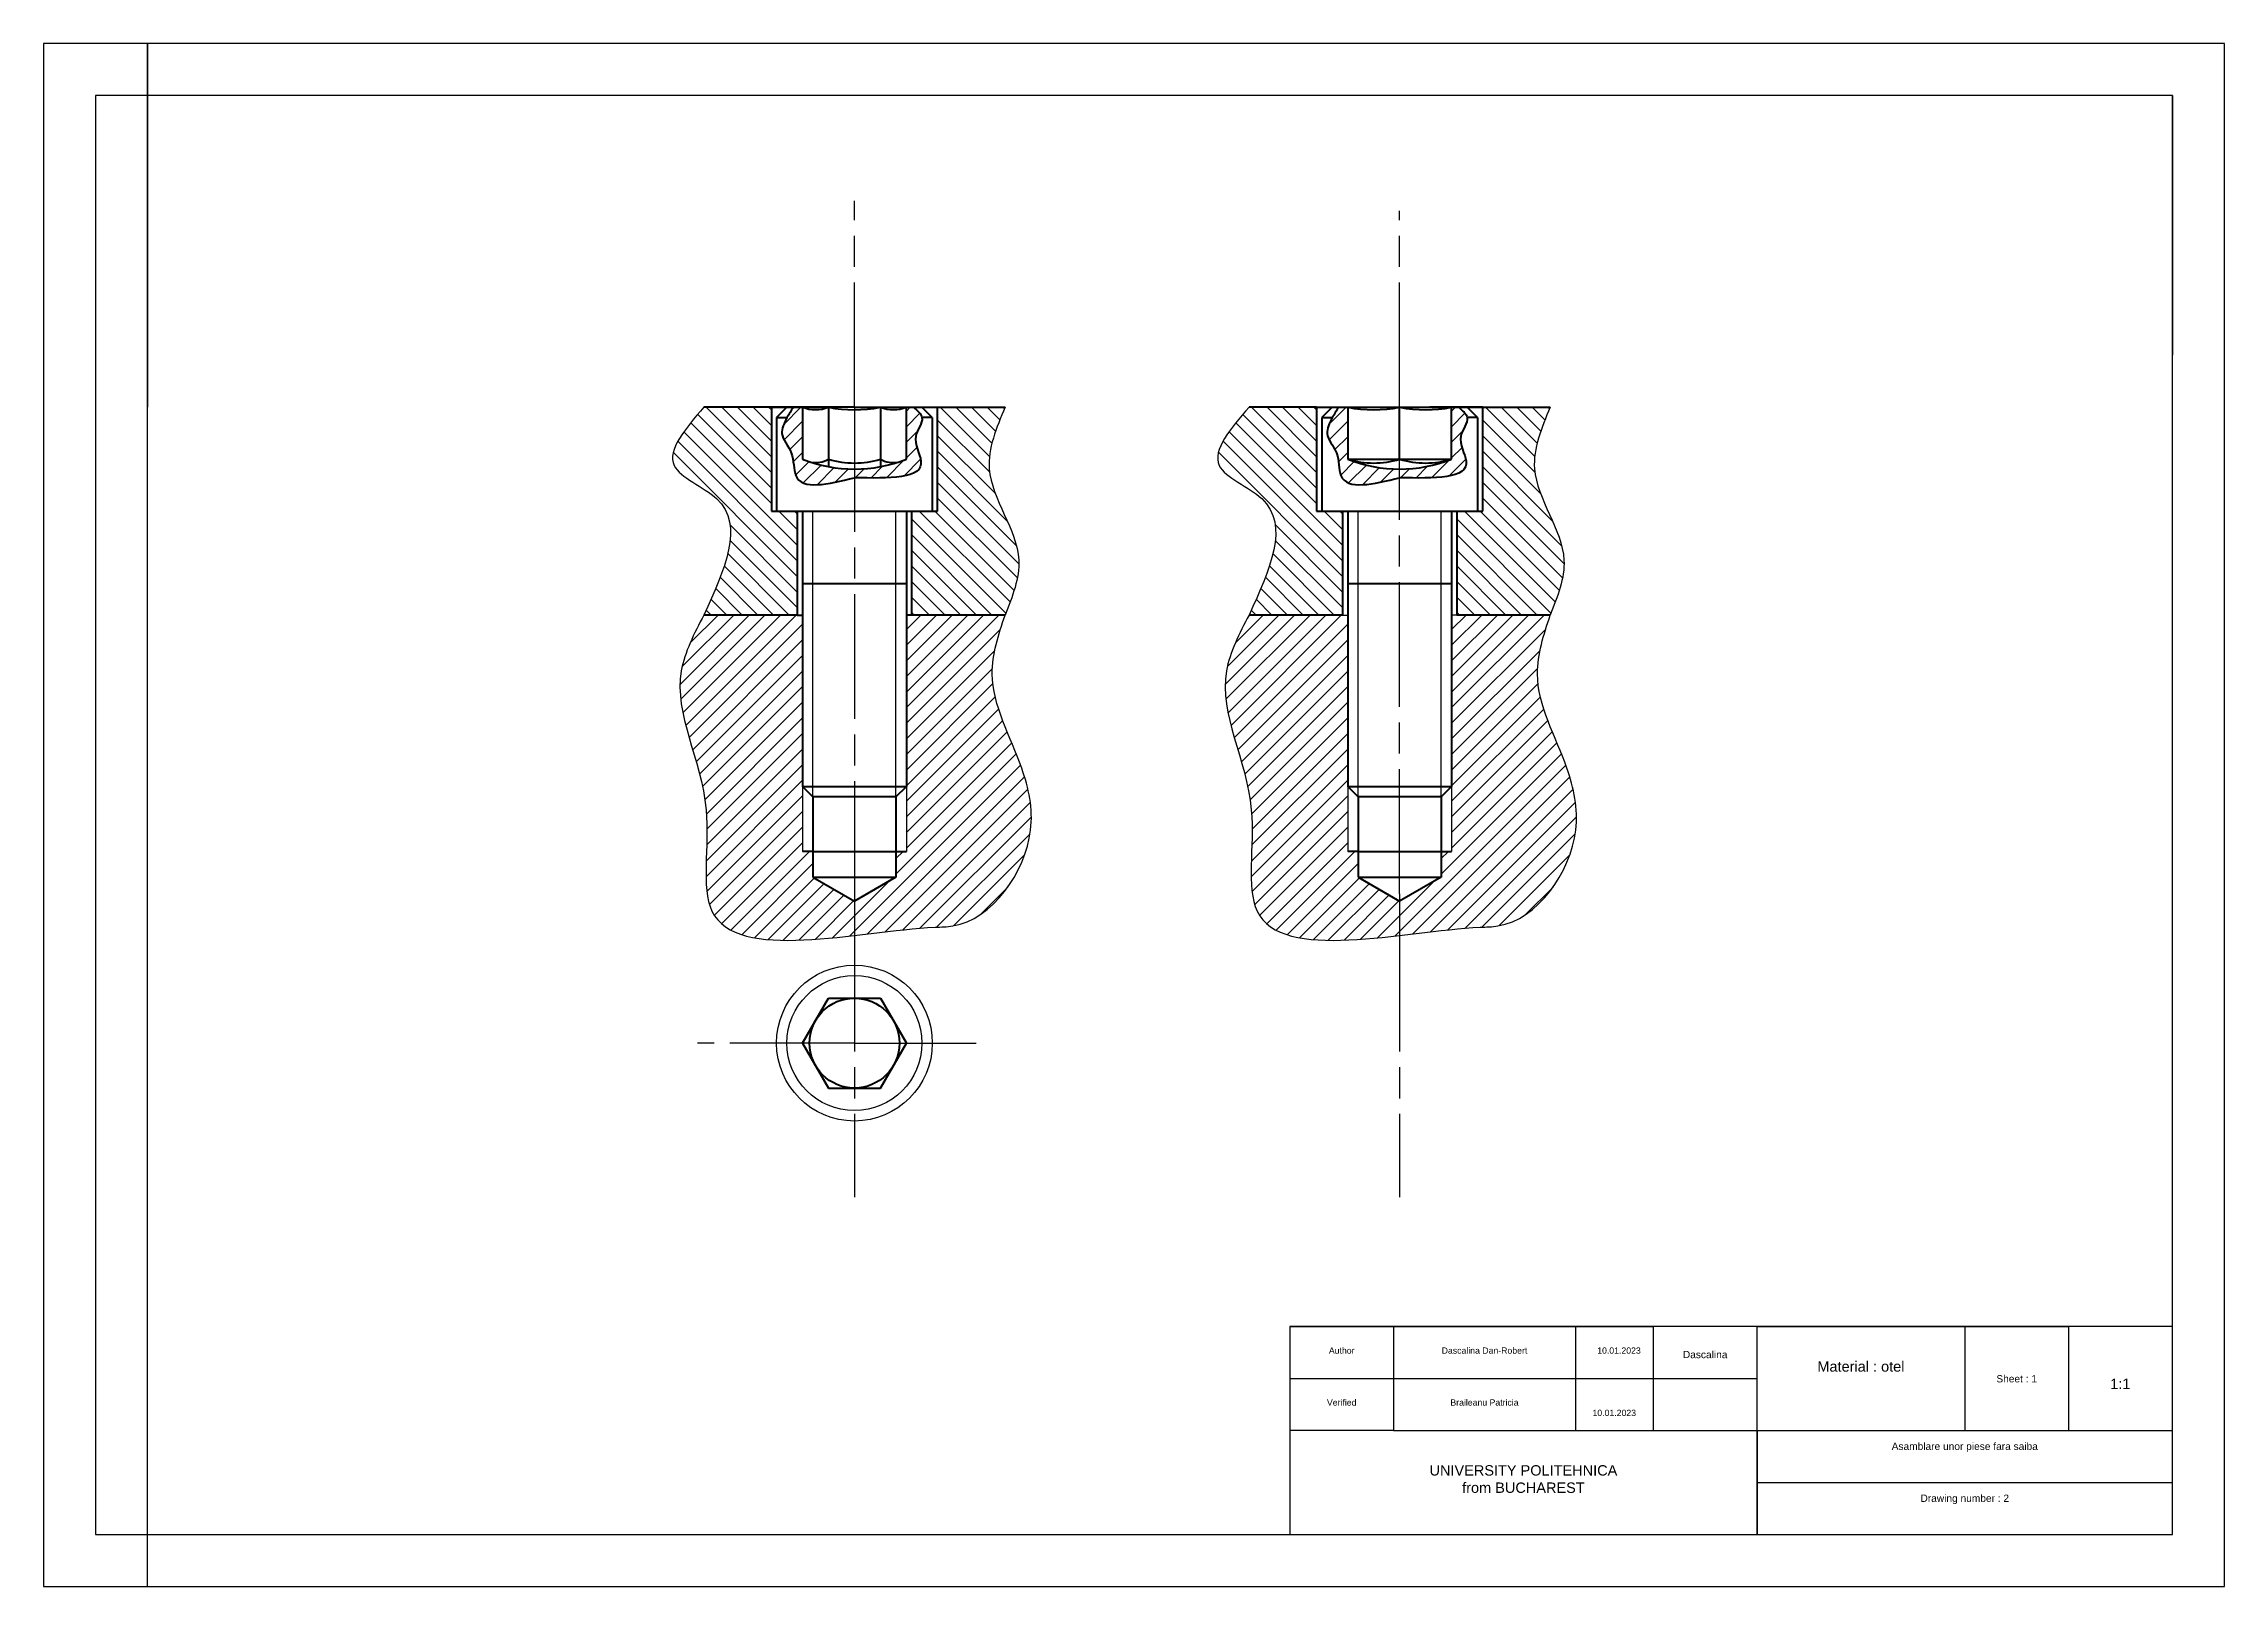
# Model space of a CAD drawing. Header units: inches. Extents: x 0 to 420, y 0 to 297.
import ezdxf

# ---------------------------------------------------------------- set-up
doc = ezdxf.new("R2010")
doc.units = ezdxf.units.IN
doc.header["$MEASUREMENT"] = 0
doc.linetypes.add('ACAD_ISO08W100', pattern=[36, 24, -3, 6, -3])
for name, color, linetype in [('Layer1', 250, 'Continuous'), ('Layer2', 80, 'ACAD_ISO08W100'), ('Layer3', 252, 'Continuous')]:
    doc.layers.add(name, color=color, linetype=linetype)
doc.layers.add('piesa', color=7, linetype='Continuous', lineweight=50)
doc.styles.get("Standard").update_dxf_attribs({"font": 'arial.ttf'})
pattern_1 = [(45, (105, 0), (-1.502602, 1.502602), [])]

msp = doc.modelspace()

# ---------------------------------------------------------------- hatches: boundary and pattern name
h = msp.add_hatch()
h.set_pattern_fill('ANSI31', color=256, scale=17, angle=90)
edge = h.paths.add_edge_path()
edge.add_line((145.16, 207), (140.16, 207))
edge.add_line((140.16, 207), (140.16, 227))
edge.add_line((140.16, 227), (127.16, 227))
edge.add_spline(control_points=[(127.16, 227), (123.6, 222.87), (117.1, 215.33), (136.9, 208.27), (131.12, 195.64), (127.16, 187)], knot_values=[0, 0, 0, 0, 12.574687, 22.965756, 45.506015, 45.506015, 45.506015, 45.506015], degree=3, periodic=0)
edge.add_line((127.16, 187), (145.16, 187))
edge.add_line((145.16, 187), (145.16, 207))
edge = h.paths.add_edge_path()
edge.add_spline(control_points=[(185.16, 187), (186.58, 190.54), (190.39, 200.09), (179.33, 213.07), (183.5, 223.03), (185.16, 227)], knot_values=[0, 0, 0, 0, 10.902761, 29.377312, 41.599407, 41.599407, 41.599407, 41.599407], degree=3, periodic=0)
edge.add_line((185.16, 227), (172.16, 227))
edge.add_line((172.16, 227), (172.16, 207))
edge.add_line((172.16, 207), (167.16, 207))
edge.add_line((167.16, 207), (167.16, 187))
edge.add_line((167.16, 187), (185.16, 187))
h = msp.add_hatch()
h.set_pattern_fill('ANSI31', color=256, scale=17)
edge = h.paths.add_edge_path()
edge.add_line((146.16, 227), (144.36, 227))
edge.add_spline(control_points=[(144.36, 227), (143.96, 226.33), (143.56, 225.67), (143.16, 225)], knot_values=[0, 0, 0, 0, 2.334928, 2.334928, 2.334928, 2.334928], degree=3, periodic=0)
edge.add_spline(control_points=[(143.16, 225), (142.63, 223.95), (141.44, 221.56), (144.69, 218.38), (144.02, 210.48), (151.1, 212.2), (156.16, 213.43)], knot_values=[0, 0, 0, 0, 3.216553, 7.310155, 11.808239, 23.111137, 23.111137, 23.111137, 23.111137], degree=3, periodic=0)
edge.add_line((156.16, 213.43), (156.16, 215.09))
edge.add_arc((156.16, 242.17), 27.08, 248.3322, 270, ccw=False)
edge.add_line((146.16, 217), (146.16, 227))
edge = h.paths.add_edge_path()
edge.add_spline(control_points=[(156.16, 213.43), (162.8, 213.29), (171.91, 213.09), (166.76, 221.15), (169.34, 223.95), (169.16, 225)], knot_values=[2.571942, 2.571942, 2.571942, 2.571942, 15.784713, 20.685433, 24.420896, 24.420896, 24.420896, 24.420896], degree=3, periodic=0)
edge.add_spline(control_points=[(169.16, 225), (169.03, 225.72), (168.29, 226.36), (167.54, 227)], knot_values=[0, 0, 0, 0, 2.571942, 2.571942, 2.571942, 2.571942], degree=3, periodic=0)
edge.add_spline(control_points=[(167.54, 227), (167.12, 227), (166.66, 227), (166.16, 227)], knot_values=[16.000038, 16.000038, 16.000038, 16.000038, 16.091944, 16.091944, 16.091944, 16.091944], degree=3, periodic=0)
edge.add_line((166.16, 227), (166.16, 217))
edge.add_arc((156.16, 242.17), 27.08, 270, 291.6678, ccw=False)
edge.add_line((156.16, 215.09), (156.16, 213.43))
h = msp.add_hatch()
h.set_pattern_fill('ANSI31', color=256, scale=17, angle=90)
h.set_pattern_definition([(135, (105, 0), (-1.502602, -1.502602), [])])
edge = h.paths.add_edge_path()
edge.add_spline(control_points=[(232.16, 227), (228.6, 222.87), (222.1, 215.33), (241.9, 208.27), (236.12, 195.64), (232.16, 187)], knot_values=[0, 0, 0, 0, 12.574687, 22.965756, 45.506015, 45.506015, 45.506015, 45.506015], degree=3, periodic=0)
edge.add_line((232.16, 187), (250.16, 187))
edge.add_line((250.16, 187), (250.16, 207))
edge.add_line((250.16, 207), (245.16, 207))
edge.add_line((245.16, 207), (245.16, 227))
edge.add_line((245.16, 227), (232.16, 227))
edge = h.paths.add_edge_path()
edge.add_line((272.16, 187), (290.16, 187))
edge.add_spline(control_points=[(290.16, 187), (291.58, 190.54), (295.39, 200.09), (284.33, 213.07), (288.5, 223.03), (290.16, 227)], knot_values=[0, 0, 0, 0, 10.902761, 29.377312, 41.599407, 41.599407, 41.599407, 41.599407], degree=3, periodic=0)
edge.add_line((290.16, 227), (277.16, 227))
edge.add_line((277.16, 227), (277.16, 207))
edge.add_line((277.16, 207), (272.16, 207))
edge.add_line((272.16, 207), (272.16, 187))
h = msp.add_hatch()
h.set_pattern_fill('ANSI31', color=256, scale=17)
h.set_pattern_definition(pattern_1)
edge = h.paths.add_edge_path()
edge.add_line((251.16, 227), (249.36, 227))
edge.add_spline(control_points=[(249.36, 227), (248.96, 226.33), (248.56, 225.67), (248.16, 225)], knot_values=[0, 0, 0, 0, 2.334928, 2.334928, 2.334928, 2.334928], degree=3, periodic=0)
edge.add_spline(control_points=[(248.16, 225), (247.63, 223.95), (246.44, 221.56), (249.69, 218.38), (249.02, 210.48), (256.1, 212.2), (261.16, 213.43)], knot_values=[0, 0, 0, 0, 3.216553, 7.310155, 11.808239, 23.111137, 23.111137, 23.111137, 23.111137], degree=3, periodic=0)
edge.add_line((261.16, 213.43), (261.16, 215.09))
edge.add_arc((261.16, 242.17), 27.08, 248.3322, 270, ccw=False)
edge.add_line((251.16, 217), (251.16, 227))
edge = h.paths.add_edge_path()
edge.add_spline(control_points=[(261.16, 213.43), (267.8, 213.29), (276.91, 213.09), (271.76, 221.15), (275.11, 224.79), (273.29, 226.36), (272.54, 227)], knot_values=[0, 0, 0, 0, 13.212772, 18.113492, 21.848954, 24.420896, 24.420896, 24.420896, 24.420896], degree=3, periodic=0)
edge.add_spline(control_points=[(272.54, 227), (272.12, 227), (271.66, 227), (271.16, 227)], knot_values=[16.000038, 16.000038, 16.000038, 16.000038, 16.091944, 16.091944, 16.091944, 16.091944], degree=3, periodic=0)
edge.add_line((271.16, 227), (271.16, 217))
edge.add_arc((261.16, 242.17), 27.08, 270, 291.6678, ccw=False)
edge.add_line((261.16, 215.09), (261.16, 213.43))
h = msp.add_hatch()
h.set_pattern_fill('ANSI31', color=256, scale=17)
edge = h.paths.add_edge_path()
edge.add_line((146.16, 187), (145.16, 187))
edge.add_line((145.16, 187), (127.16, 187))
edge.add_spline(control_points=[(127.16, 187), (125.3, 183.42), (119.07, 171.45), (130.55, 153.32), (124.03, 122.57), (144.09, 123.94), (156.16, 125.33)], knot_values=[0, 0, 0, 0, 11.597961, 38.759656, 58.319062, 87.991316, 87.991316, 87.991316, 87.991316], degree=3, periodic=0)
edge.add_line((156.16, 125.33), (156.16, 126.95))
edge.add_line((156.16, 126.95), (156.16, 131.88))
edge.add_line((156.16, 131.88), (148.16, 136.5))
edge.add_line((148.16, 136.5), (148.16, 141.5))
edge.add_line((148.16, 141.5), (146.16, 141.5))
edge.add_line((146.16, 141.5), (146.16, 154))
edge.add_line((146.16, 154), (146.16, 187))
edge = h.paths.add_edge_path()
edge.add_spline(control_points=[(188.29, 139.22), (188.48, 139.67), (188.67, 140.13), (188.84, 140.59)], knot_values=[122.421433, 122.421433, 122.421433, 122.421433, 123.759867, 123.759867, 123.759867, 123.759867], degree=3, periodic=0)
edge.add_spline(control_points=[(188.84, 140.59), (189, 141.04), (189.15, 141.49), (189.29, 141.94)], knot_values=[123.759867, 123.759867, 123.759867, 123.759867, 125.061159, 125.061159, 125.061159, 125.061159], degree=3, periodic=0)
edge.add_spline(control_points=[(189.29, 141.94), (189.43, 142.4), (189.56, 142.87), (189.67, 143.33)], knot_values=[125.061159, 125.061159, 125.061159, 125.061159, 126.399847, 126.399847, 126.399847, 126.399847], degree=3, periodic=0)
edge.add_spline(control_points=[(189.67, 143.33), (189.77, 143.79), (189.86, 144.24), (189.94, 144.69)], knot_values=[126.399847, 126.399847, 126.399847, 126.399847, 127.700468, 127.700468, 127.700468, 127.700468], degree=3, periodic=0)
edge.add_spline(control_points=[(189.94, 144.69), (189.99, 145), (190.06, 145.45), (190.11, 145.91), (190.13, 146.06)], knot_values=[127.700468, 127.700468, 127.700468, 127.700468, 128.58921, 129.027771, 129.027771, 129.027771, 129.027771], degree=3, periodic=0)
edge.add_spline(control_points=[(190.13, 146.06), (190.17, 146.51), (190.2, 146.95), (190.22, 147.39)], knot_values=[129.027771, 129.027771, 129.027771, 129.027771, 130.330045, 130.330045, 130.330045, 130.330045], degree=3, periodic=0)
edge.add_spline(control_points=[(190.22, 147.39), (190.23, 147.84), (190.23, 148.29), (190.22, 148.74)], knot_values=[130.330045, 130.330045, 130.330045, 130.330045, 131.662198, 131.662198, 131.662198, 131.662198], degree=3, periodic=0)
edge.add_spline(control_points=[(190.22, 148.74), (190.2, 149.18), (190.18, 149.61), (190.14, 150.05)], knot_values=[131.662198, 131.662198, 131.662198, 131.662198, 132.968204, 132.968204, 132.968204, 132.968204], degree=3, periodic=0)
edge.add_spline(control_points=[(190.14, 150.05), (190.02, 151.36), (189.78, 152.66), (189.46, 153.95)], knot_values=[132.968204, 132.968204, 132.968204, 132.968204, 136.925119, 136.925119, 136.925119, 136.925119], degree=3, periodic=0)
edge.add_spline(control_points=[(189.46, 153.95), (189.17, 155.15), (188.37, 157.68), (187.36, 160.19), (186.81, 161.52)], knot_values=[136.925119, 136.925119, 136.925119, 136.925119, 140.620533, 144.806248, 144.806248, 144.806248, 144.806248], degree=3, periodic=0)
edge.add_spline(control_points=[(186.81, 161.52), (186.07, 163.3), (185.31, 165.06), (184.65, 166.83)], knot_values=[144.806248, 144.806248, 144.806248, 144.806248, 150.383912, 150.383912, 150.383912, 150.383912], degree=3, periodic=0)
edge.add_spline(control_points=[(184.65, 166.83), (184.37, 167.58), (184.11, 168.34), (183.87, 169.09)], knot_values=[150.383912, 150.383912, 150.383912, 150.383912, 152.765576, 152.765576, 152.765576, 152.765576], degree=3, periodic=0)
edge.add_spline(control_points=[(183.87, 169.09), (183.63, 169.86), (183.41, 170.62), (183.24, 171.39)], knot_values=[152.765576, 152.765576, 152.765576, 152.765576, 155.177901, 155.177901, 155.177901, 155.177901], degree=3, periodic=0)
edge.add_spline(control_points=[(183.24, 171.39), (183.12, 171.88), (183.03, 172.37), (182.95, 172.87)], knot_values=[155.177901, 155.177901, 155.177901, 155.177901, 156.721094, 156.721094, 156.721094, 156.721094], degree=3, periodic=0)
edge.add_spline(control_points=[(182.95, 172.87), (182.88, 173.3), (182.82, 173.74), (182.78, 174.18)], knot_values=[156.721094, 156.721094, 156.721094, 156.721094, 158.092757, 158.092757, 158.092757, 158.092757], degree=3, periodic=0)
edge.add_spline(control_points=[(182.78, 174.18), (182.74, 174.59), (182.72, 174.99), (182.71, 175.4)], knot_values=[158.092757, 158.092757, 158.092757, 158.092757, 159.358857, 159.358857, 159.358857, 159.358857], degree=3, periodic=0)
edge.add_spline(control_points=[(182.71, 175.4), (182.7, 175.49), (182.7, 175.91), (182.71, 176.32), (182.72, 176.65)], knot_values=[159.358857, 159.358857, 159.358857, 159.358857, 159.63564, 160.653039, 160.653039, 160.653039, 160.653039], degree=3, periodic=0)
edge.add_spline(control_points=[(182.72, 176.65), (182.74, 177.09), (182.78, 177.52), (182.83, 177.96)], knot_values=[160.653039, 160.653039, 160.653039, 160.653039, 161.995914, 161.995914, 161.995914, 161.995914], degree=3, periodic=0)
edge.add_spline(control_points=[(182.83, 177.96), (182.88, 178.37), (182.94, 178.78), (183.01, 179.2)], knot_values=[161.995914, 161.995914, 161.995914, 161.995914, 163.272684, 163.272684, 163.272684, 163.272684], degree=3, periodic=0)
edge.add_spline(control_points=[(183.01, 179.2), (183.09, 179.64), (183.17, 180.08), (183.27, 180.53)], knot_values=[163.272684, 163.272684, 163.272684, 163.272684, 164.634445, 164.634445, 164.634445, 164.634445], degree=3, periodic=0)
edge.add_spline(control_points=[(183.27, 180.53), (183.37, 180.98), (183.48, 181.44), (183.6, 181.89)], knot_values=[164.634445, 164.634445, 164.634445, 164.634445, 166.028305, 166.028305, 166.028305, 166.028305], degree=3, periodic=0)
edge.add_spline(control_points=[(183.6, 181.89), (183.82, 182.73), (184.07, 183.57), (184.33, 184.41)], knot_values=[166.028305, 166.028305, 166.028305, 166.028305, 168.592242, 168.592242, 168.592242, 168.592242], degree=3, periodic=0)
edge.add_spline(control_points=[(184.33, 184.41), (184.59, 185.27), (184.88, 186.14), (185.16, 187)], knot_values=[168.592242, 168.592242, 168.592242, 168.592242, 171.230773, 171.230773, 171.230773, 171.230773], degree=3, periodic=0)
edge.add_line((185.16, 187), (167.16, 187))
edge.add_line((167.16, 187), (166.16, 187))
edge.add_line((166.16, 187), (166.16, 154))
edge.add_line((166.16, 154), (166.16, 141.5))
edge.add_line((166.16, 141.5), (164.16, 141.5))
edge.add_line((164.16, 141.5), (164.16, 136.5))
edge.add_line((164.16, 136.5), (156.16, 131.88))
edge.add_line((156.16, 131.88), (156.16, 126.95))
edge.add_line((156.16, 126.95), (156.16, 125.33))
edge.add_spline(control_points=[(156.16, 125.33), (157.95, 125.53), (159.74, 125.75), (161.5, 125.96)], knot_values=[87.991316, 87.991316, 87.991316, 87.991316, 92.388564, 92.388564, 92.388564, 92.388564], degree=3, periodic=0)
edge.add_spline(control_points=[(161.5, 125.96), (163.18, 126.16), (164.85, 126.34), (166.46, 126.5)], knot_values=[92.388564, 92.388564, 92.388564, 92.388564, 96.609844, 96.609844, 96.609844, 96.609844], degree=3, periodic=0)
edge.add_spline(control_points=[(166.46, 126.5), (167.76, 126.63), (169.03, 126.74), (170.25, 126.82)], knot_values=[96.609844, 96.609844, 96.609844, 96.609844, 100.030531, 100.030531, 100.030531, 100.030531], degree=3, periodic=0)
edge.add_spline(control_points=[(170.25, 126.82), (170.74, 126.85), (172.03, 126.92), (173.26, 126.95), (174.02, 127.01)], knot_values=[100.030531, 100.030531, 100.030531, 100.030531, 101.38459, 103.703076, 103.703076, 103.703076, 103.703076], degree=3, periodic=0)
edge.add_spline(control_points=[(174.02, 127.01), (174.33, 127.04), (174.63, 127.07), (174.94, 127.11)], knot_values=[103.703076, 103.703076, 103.703076, 103.703076, 104.644752, 104.644752, 104.644752, 104.644752], degree=3, periodic=0)
edge.add_spline(control_points=[(174.94, 127.11), (174.98, 127.12), (175.19, 127.15), (175.39, 127.19), (175.55, 127.22)], knot_values=[104.644752, 104.644752, 104.644752, 104.644752, 104.797167, 105.280127, 105.280127, 105.280127, 105.280127], degree=3, periodic=0)
edge.add_spline(control_points=[(175.55, 127.22), (175.76, 127.26), (175.97, 127.31), (176.18, 127.37)], knot_values=[105.280127, 105.280127, 105.280127, 105.280127, 105.947797, 105.947797, 105.947797, 105.947797], degree=3, periodic=0)
edge.add_spline(control_points=[(176.18, 127.37), (176.49, 127.45), (176.8, 127.54), (177.1, 127.65)], knot_values=[105.947797, 105.947797, 105.947797, 105.947797, 106.921019, 106.921019, 106.921019, 106.921019], degree=3, periodic=0)
edge.add_spline(control_points=[(177.1, 127.65), (177.41, 127.75), (177.72, 127.88), (178.03, 128.01)], knot_values=[106.921019, 106.921019, 106.921019, 106.921019, 107.926376, 107.926376, 107.926376, 107.926376], degree=3, periodic=0)
edge.add_spline(control_points=[(178.03, 128.01), (178.42, 128.18), (178.81, 128.37), (179.19, 128.58)], knot_values=[107.926376, 107.926376, 107.926376, 107.926376, 109.219904, 109.219904, 109.219904, 109.219904], degree=3, periodic=0)
edge.add_spline(control_points=[(179.19, 128.58), (179.59, 128.8), (179.98, 129.03), (180.36, 129.29)], knot_values=[109.219904, 109.219904, 109.219904, 109.219904, 110.564593, 110.564593, 110.564593, 110.564593], degree=3, periodic=0)
edge.add_spline(control_points=[(180.36, 129.29), (180.73, 129.53), (181.09, 129.8), (181.45, 130.07)], knot_values=[110.564593, 110.564593, 110.564593, 110.564593, 111.86018, 111.86018, 111.86018, 111.86018], degree=3, periodic=0)
edge.add_spline(control_points=[(181.45, 130.07), (181.81, 130.36), (182.17, 130.67), (182.53, 130.99)], knot_values=[111.86018, 111.86018, 111.86018, 111.86018, 113.203009, 113.203009, 113.203009, 113.203009], degree=3, periodic=0)
edge.add_spline(control_points=[(182.53, 130.99), (182.86, 131.3), (183.2, 131.62), (183.52, 131.96)], knot_values=[113.203009, 113.203009, 113.203009, 113.203009, 114.500584, 114.500584, 114.500584, 114.500584], degree=3, periodic=0)
edge.add_spline(control_points=[(183.52, 131.96), (183.85, 132.31), (184.17, 132.67), (184.49, 133.04)], knot_values=[114.500584, 114.500584, 114.500584, 114.500584, 115.841703, 115.841703, 115.841703, 115.841703], degree=3, periodic=0)
edge.add_spline(control_points=[(184.49, 133.04), (184.79, 133.4), (185.09, 133.77), (185.37, 134.16)], knot_values=[115.841703, 115.841703, 115.841703, 115.841703, 117.141017, 117.141017, 117.141017, 117.141017], degree=3, periodic=0)
edge.add_spline(control_points=[(185.37, 134.16), (185.66, 134.55), (185.95, 134.96), (186.22, 135.37)], knot_values=[117.141017, 117.141017, 117.141017, 117.141017, 118.480738, 118.480738, 118.480738, 118.480738], degree=3, periodic=0)
edge.add_spline(control_points=[(186.22, 135.37), (186.48, 135.77), (186.73, 136.18), (186.97, 136.6)], knot_values=[118.480738, 118.480738, 118.480738, 118.480738, 119.781347, 119.781347, 119.781347, 119.781347], degree=3, periodic=0)
edge.add_spline(control_points=[(186.97, 136.6), (187.22, 137.03), (187.45, 137.47), (187.68, 137.91)], knot_values=[119.781347, 119.781347, 119.781347, 119.781347, 121.120136, 121.120136, 121.120136, 121.120136], degree=3, periodic=0)
edge.add_spline(control_points=[(187.68, 137.91), (187.89, 138.34), (188.1, 138.78), (188.29, 139.22)], knot_values=[121.120136, 121.120136, 121.120136, 121.120136, 122.421433, 122.421433, 122.421433, 122.421433], degree=3, periodic=0)
h = msp.add_hatch()
h.set_pattern_fill('ANSI31', color=256, scale=17)
h.set_pattern_definition(pattern_1)
edge = h.paths.add_edge_path()
edge.add_line((251.16, 187), (250.16, 187))
edge.add_line((250.16, 187), (232.16, 187))
edge.add_spline(control_points=[(232.16, 187), (230.3, 183.42), (224.07, 171.45), (235.55, 153.32), (229.03, 122.57), (249.09, 123.94), (261.16, 125.33)], knot_values=[0, 0, 0, 0, 11.597961, 38.759656, 58.319062, 87.991316, 87.991316, 87.991316, 87.991316], degree=3, periodic=0)
edge.add_line((261.16, 125.33), (261.16, 126.95))
edge.add_line((261.16, 126.95), (261.16, 131.88))
edge.add_line((261.16, 131.88), (253.16, 136.5))
edge.add_line((253.16, 136.5), (253.16, 141.5))
edge.add_line((253.16, 141.5), (251.16, 141.5))
edge.add_line((251.16, 141.5), (251.16, 154))
edge.add_line((251.16, 154), (251.16, 187))
edge = h.paths.add_edge_path()
edge.add_spline(control_points=[(293.29, 139.22), (293.48, 139.67), (293.67, 140.13), (293.84, 140.59)], knot_values=[122.421433, 122.421433, 122.421433, 122.421433, 123.759867, 123.759867, 123.759867, 123.759867], degree=3, periodic=0)
edge.add_spline(control_points=[(293.84, 140.59), (294, 141.04), (294.15, 141.49), (294.29, 141.94)], knot_values=[123.759867, 123.759867, 123.759867, 123.759867, 125.061159, 125.061159, 125.061159, 125.061159], degree=3, periodic=0)
edge.add_spline(control_points=[(294.29, 141.94), (294.43, 142.4), (294.56, 142.87), (294.67, 143.33)], knot_values=[125.061159, 125.061159, 125.061159, 125.061159, 126.399847, 126.399847, 126.399847, 126.399847], degree=3, periodic=0)
edge.add_spline(control_points=[(294.67, 143.33), (294.77, 143.79), (294.86, 144.24), (294.94, 144.69)], knot_values=[126.399847, 126.399847, 126.399847, 126.399847, 127.700468, 127.700468, 127.700468, 127.700468], degree=3, periodic=0)
edge.add_spline(control_points=[(294.94, 144.69), (294.99, 145), (295.06, 145.45), (295.11, 145.91), (295.13, 146.06)], knot_values=[127.700468, 127.700468, 127.700468, 127.700468, 128.58921, 129.027771, 129.027771, 129.027771, 129.027771], degree=3, periodic=0)
edge.add_spline(control_points=[(295.13, 146.06), (295.17, 146.51), (295.2, 146.95), (295.22, 147.39)], knot_values=[129.027771, 129.027771, 129.027771, 129.027771, 130.330045, 130.330045, 130.330045, 130.330045], degree=3, periodic=0)
edge.add_spline(control_points=[(295.22, 147.39), (295.23, 147.84), (295.23, 148.29), (295.22, 148.74)], knot_values=[130.330045, 130.330045, 130.330045, 130.330045, 131.662198, 131.662198, 131.662198, 131.662198], degree=3, periodic=0)
edge.add_spline(control_points=[(295.22, 148.74), (295.2, 149.18), (295.18, 149.61), (295.14, 150.05)], knot_values=[131.662198, 131.662198, 131.662198, 131.662198, 132.968204, 132.968204, 132.968204, 132.968204], degree=3, periodic=0)
edge.add_spline(control_points=[(295.14, 150.05), (295.02, 151.36), (294.78, 152.66), (294.46, 153.95)], knot_values=[132.968204, 132.968204, 132.968204, 132.968204, 136.925119, 136.925119, 136.925119, 136.925119], degree=3, periodic=0)
edge.add_spline(control_points=[(294.46, 153.95), (294.17, 155.15), (293.37, 157.68), (292.36, 160.19), (291.81, 161.52)], knot_values=[136.925119, 136.925119, 136.925119, 136.925119, 140.620533, 144.806248, 144.806248, 144.806248, 144.806248], degree=3, periodic=0)
edge.add_spline(control_points=[(291.81, 161.52), (291.07, 163.3), (290.31, 165.06), (289.65, 166.83)], knot_values=[144.806248, 144.806248, 144.806248, 144.806248, 150.383912, 150.383912, 150.383912, 150.383912], degree=3, periodic=0)
edge.add_spline(control_points=[(289.65, 166.83), (289.37, 167.58), (289.11, 168.34), (288.87, 169.09)], knot_values=[150.383912, 150.383912, 150.383912, 150.383912, 152.765576, 152.765576, 152.765576, 152.765576], degree=3, periodic=0)
edge.add_spline(control_points=[(288.87, 169.09), (288.63, 169.86), (288.41, 170.62), (288.24, 171.39)], knot_values=[152.765576, 152.765576, 152.765576, 152.765576, 155.177901, 155.177901, 155.177901, 155.177901], degree=3, periodic=0)
edge.add_spline(control_points=[(288.24, 171.39), (288.12, 171.88), (288.03, 172.37), (287.95, 172.87)], knot_values=[155.177901, 155.177901, 155.177901, 155.177901, 156.721094, 156.721094, 156.721094, 156.721094], degree=3, periodic=0)
edge.add_spline(control_points=[(287.95, 172.87), (287.88, 173.3), (287.82, 173.74), (287.78, 174.18)], knot_values=[156.721094, 156.721094, 156.721094, 156.721094, 158.092757, 158.092757, 158.092757, 158.092757], degree=3, periodic=0)
edge.add_spline(control_points=[(287.78, 174.18), (287.74, 174.59), (287.72, 174.99), (287.71, 175.4)], knot_values=[158.092757, 158.092757, 158.092757, 158.092757, 159.358857, 159.358857, 159.358857, 159.358857], degree=3, periodic=0)
edge.add_spline(control_points=[(287.71, 175.4), (287.7, 175.49), (287.7, 175.91), (287.71, 176.32), (287.72, 176.65)], knot_values=[159.358857, 159.358857, 159.358857, 159.358857, 159.63564, 160.653039, 160.653039, 160.653039, 160.653039], degree=3, periodic=0)
edge.add_spline(control_points=[(287.72, 176.65), (287.74, 177.09), (287.78, 177.52), (287.83, 177.96)], knot_values=[160.653039, 160.653039, 160.653039, 160.653039, 161.995914, 161.995914, 161.995914, 161.995914], degree=3, periodic=0)
edge.add_spline(control_points=[(287.83, 177.96), (287.88, 178.37), (287.94, 178.78), (288.01, 179.2)], knot_values=[161.995914, 161.995914, 161.995914, 161.995914, 163.272684, 163.272684, 163.272684, 163.272684], degree=3, periodic=0)
edge.add_spline(control_points=[(288.01, 179.2), (288.09, 179.64), (288.17, 180.08), (288.27, 180.53)], knot_values=[163.272684, 163.272684, 163.272684, 163.272684, 164.634445, 164.634445, 164.634445, 164.634445], degree=3, periodic=0)
edge.add_spline(control_points=[(288.27, 180.53), (288.37, 180.98), (288.48, 181.44), (288.6, 181.89)], knot_values=[164.634445, 164.634445, 164.634445, 164.634445, 166.028305, 166.028305, 166.028305, 166.028305], degree=3, periodic=0)
edge.add_spline(control_points=[(288.6, 181.89), (288.82, 182.73), (289.07, 183.57), (289.33, 184.41)], knot_values=[166.028305, 166.028305, 166.028305, 166.028305, 168.592242, 168.592242, 168.592242, 168.592242], degree=3, periodic=0)
edge.add_spline(control_points=[(289.33, 184.41), (289.59, 185.27), (289.88, 186.14), (290.16, 187)], knot_values=[168.592242, 168.592242, 168.592242, 168.592242, 171.230773, 171.230773, 171.230773, 171.230773], degree=3, periodic=0)
edge.add_line((290.16, 187), (272.16, 187))
edge.add_line((272.16, 187), (271.16, 187))
edge.add_line((271.16, 187), (271.16, 154))
edge.add_line((271.16, 154), (271.16, 141.5))
edge.add_line((271.16, 141.5), (269.16, 141.5))
edge.add_line((269.16, 141.5), (269.16, 136.5))
edge.add_line((269.16, 136.5), (261.16, 131.88))
edge.add_line((261.16, 131.88), (261.16, 126.95))
edge.add_line((261.16, 126.95), (261.16, 125.33))
edge.add_spline(control_points=[(261.16, 125.33), (262.95, 125.53), (264.74, 125.75), (266.5, 125.96)], knot_values=[87.991316, 87.991316, 87.991316, 87.991316, 92.388564, 92.388564, 92.388564, 92.388564], degree=3, periodic=0)
edge.add_spline(control_points=[(266.5, 125.96), (268.18, 126.16), (269.85, 126.34), (271.46, 126.5)], knot_values=[92.388564, 92.388564, 92.388564, 92.388564, 96.609844, 96.609844, 96.609844, 96.609844], degree=3, periodic=0)
edge.add_spline(control_points=[(271.46, 126.5), (272.76, 126.63), (274.03, 126.74), (275.25, 126.82)], knot_values=[96.609844, 96.609844, 96.609844, 96.609844, 100.030531, 100.030531, 100.030531, 100.030531], degree=3, periodic=0)
edge.add_spline(control_points=[(275.25, 126.82), (275.74, 126.85), (277.03, 126.92), (278.26, 126.95), (279.02, 127.01)], knot_values=[100.030531, 100.030531, 100.030531, 100.030531, 101.38459, 103.703076, 103.703076, 103.703076, 103.703076], degree=3, periodic=0)
edge.add_spline(control_points=[(279.02, 127.01), (279.33, 127.04), (279.63, 127.07), (279.94, 127.11)], knot_values=[103.703076, 103.703076, 103.703076, 103.703076, 104.644752, 104.644752, 104.644752, 104.644752], degree=3, periodic=0)
edge.add_spline(control_points=[(279.94, 127.11), (279.98, 127.12), (280.19, 127.15), (280.39, 127.19), (280.55, 127.22)], knot_values=[104.644752, 104.644752, 104.644752, 104.644752, 104.797167, 105.280127, 105.280127, 105.280127, 105.280127], degree=3, periodic=0)
edge.add_spline(control_points=[(280.55, 127.22), (280.76, 127.26), (280.97, 127.31), (281.18, 127.37)], knot_values=[105.280127, 105.280127, 105.280127, 105.280127, 105.947797, 105.947797, 105.947797, 105.947797], degree=3, periodic=0)
edge.add_spline(control_points=[(281.18, 127.37), (281.49, 127.45), (281.8, 127.54), (282.1, 127.65)], knot_values=[105.947797, 105.947797, 105.947797, 105.947797, 106.921019, 106.921019, 106.921019, 106.921019], degree=3, periodic=0)
edge.add_spline(control_points=[(282.1, 127.65), (282.41, 127.75), (282.72, 127.88), (283.03, 128.01)], knot_values=[106.921019, 106.921019, 106.921019, 106.921019, 107.926376, 107.926376, 107.926376, 107.926376], degree=3, periodic=0)
edge.add_spline(control_points=[(283.03, 128.01), (283.42, 128.18), (283.81, 128.37), (284.19, 128.58)], knot_values=[107.926376, 107.926376, 107.926376, 107.926376, 109.219904, 109.219904, 109.219904, 109.219904], degree=3, periodic=0)
edge.add_spline(control_points=[(284.19, 128.58), (284.59, 128.8), (284.98, 129.03), (285.36, 129.29)], knot_values=[109.219904, 109.219904, 109.219904, 109.219904, 110.564593, 110.564593, 110.564593, 110.564593], degree=3, periodic=0)
edge.add_spline(control_points=[(285.36, 129.29), (285.73, 129.53), (286.09, 129.8), (286.45, 130.07)], knot_values=[110.564593, 110.564593, 110.564593, 110.564593, 111.86018, 111.86018, 111.86018, 111.86018], degree=3, periodic=0)
edge.add_spline(control_points=[(286.45, 130.07), (286.81, 130.36), (287.17, 130.67), (287.53, 130.99)], knot_values=[111.86018, 111.86018, 111.86018, 111.86018, 113.203009, 113.203009, 113.203009, 113.203009], degree=3, periodic=0)
edge.add_spline(control_points=[(287.53, 130.99), (287.86, 131.3), (288.2, 131.62), (288.52, 131.96)], knot_values=[113.203009, 113.203009, 113.203009, 113.203009, 114.500584, 114.500584, 114.500584, 114.500584], degree=3, periodic=0)
edge.add_spline(control_points=[(288.52, 131.96), (288.85, 132.31), (289.17, 132.67), (289.49, 133.04)], knot_values=[114.500584, 114.500584, 114.500584, 114.500584, 115.841703, 115.841703, 115.841703, 115.841703], degree=3, periodic=0)
edge.add_spline(control_points=[(289.49, 133.04), (289.79, 133.4), (290.09, 133.77), (290.37, 134.16)], knot_values=[115.841703, 115.841703, 115.841703, 115.841703, 117.141017, 117.141017, 117.141017, 117.141017], degree=3, periodic=0)
edge.add_spline(control_points=[(290.37, 134.16), (290.66, 134.55), (290.95, 134.96), (291.22, 135.37)], knot_values=[117.141017, 117.141017, 117.141017, 117.141017, 118.480738, 118.480738, 118.480738, 118.480738], degree=3, periodic=0)
edge.add_spline(control_points=[(291.22, 135.37), (291.48, 135.77), (291.73, 136.18), (291.97, 136.6)], knot_values=[118.480738, 118.480738, 118.480738, 118.480738, 119.781347, 119.781347, 119.781347, 119.781347], degree=3, periodic=0)
edge.add_spline(control_points=[(291.97, 136.6), (292.22, 137.03), (292.45, 137.47), (292.68, 137.91)], knot_values=[119.781347, 119.781347, 119.781347, 119.781347, 121.120136, 121.120136, 121.120136, 121.120136], degree=3, periodic=0)
edge.add_spline(control_points=[(292.68, 137.91), (292.89, 138.34), (293.1, 138.78), (293.29, 139.22)], knot_values=[121.120136, 121.120136, 121.120136, 121.120136, 122.421433, 122.421433, 122.421433, 122.421433], degree=3, periodic=0)

# ---------------------------------------------------------------- linework, layer by layer
for p, q in [((410, 287), (10, 287)), ((10, 287), (10, 10)), ((410, 10), (410, 287)), ((410, 287), (410, 237)), ((143.16, 227), (144.36, 227)), ((166.16, 227), (161.16, 227)), ((171.16, 227), (169.16, 227)), ((171.16, 227), (169.16, 227)), ((172.16, 227), (171.16, 227)), ((172.16, 227), (175.16, 227)), ((261.16, 227), (245.16, 227)), ((251.16, 227), (256.16, 227)), ((271.16, 227), (266.16, 227)), ((276.16, 227), (274.16, 227)), ((277.16, 227), (280.16, 227)), ((261.16, 217), (251.16, 217)), ((140.16, 207), (146.16, 207)), ((140.16, 207), (145.16, 207)), ((145.16, 207), (145.16, 187)), ((146.16, 207), (146.16, 187)), ((172.16, 207), (166.16, 207)), ((166.16, 207), (166.16, 187)), ((166.16, 207), (166.16, 193)), ((172.16, 207), (167.16, 207)), ((245.16, 207), (251.16, 207)), ((250.16, 207), (250.16, 187)), ((251.16, 207), (251.16, 187)), ((277.16, 207), (271.16, 207)), ((271.16, 207), (271.16, 187)), ((271.16, 207), (271.16, 193)), ((277.16, 207), (272.16, 207)), ((250.16, 187), (251.16, 187)), ((272.16, 187), (271.16, 187)), ((146.16, 154), (148.16, 154)), ((251.16, 154), (253.16, 154)), ((410, 50), (240, 50)), ((240, 50), (240, 10)), ((240, 50), (240, 50)), ((240, 50), (260, 50)), ((240, 50), (240, 40)), ((260, 50), (260, 30)), ((260, 50), (295, 50)), ((295, 50), (295, 30)), ((295, 50), (310, 50)), ((310, 50), (310, 30)), ((330, 10), (330, 50)), ((330, 50), (370, 50)), ((370, 50), (370, 30)), ((370, 50), (390, 50)), ((390, 50), (390, 30)), ((410, 10), (410, 50)), ((240, 40), (330, 40)), ((260, 30), (240, 30)), ((260, 30), (330, 30)), ((330, 30), (330, 10)), ((330, 30), (410, 30)), ((330, 30), (330, 20)), ((330, 20), (410, 20)), ((10, 10), (410, 10))]:
    msp.add_line(p, q)
for radius in [15, 13]:
    msp.add_circle((156.16, 104.59), radius)
msp.add_arc((256.16, 233.57), 17.31, 337.6914116836885, 337.6914329263726)
for points in [[(127.16, 227), (121.43, 215.81), (129.62, 209.41), (127.16, 187)], [(185.16, 227), (182.13, 215.16), (187.81, 197.58), (185.16, 187)], [(232.16, 227), (226.43, 215.81), (234.62, 209.41), (232.16, 187)], [(290.16, 227), (287.13, 215.16), (292.81, 197.58), (290.16, 187)], [(127.16, 187), (122.81, 176.25), (127.59, 149.51), (128.72, 129.99), (171.68, 126.89), (175.08, 127.14), (190.08, 145.61), (188.37, 157.52), (182.7, 175.67), (185.16, 187)], [(232.16, 187), (227.81, 176.25), (232.59, 149.51), (233.72, 129.99), (276.68, 126.89), (280.08, 127.14), (295.08, 145.61), (293.37, 157.52), (287.7, 175.67), (290.16, 187)]]:
    msp.add_spline(points, degree=3)
msp.add_open_spline([(169.16, 227), (168.7, 227), (166.7, 227), (163.56, 227), (161.08, 226.98)], degree=3, knots=[15.8659331, 15.8659331, 15.8659331, 15.8659331, 16, 16.3652151, 16.3652151, 16.3652151, 16.3652151])
at = {"layer": 'Layer1'}
for p, q in [((20, 0), (20, 297)), ((20, 297), (20, 227))]:
    msp.add_line(p, q, dxfattribs=at)
msp.add_lwpolyline([(0, 0), (420, 0), (420, 297), (0, 297)], close=True, dxfattribs=at)
at = {"layer": 'Layer2'}
for p, q in [((156.16, 227), (156.16, 266.76)), ((261.16, 227), (261.16, 264.79)), ((156.16, 227), (156.16, 133.33)), ((156.16, 227), (156.16, 217)), ((261.16, 133.33), (261.16, 217)), ((156.16, 133.33), (156.16, 126.95)), ((261.16, 133.33), (261.16, 126.95)), ((156.16, 126.95), (156.16, 74.93)), ((261.16, 126.95), (261.16, 74.93)), ((156.16, 104.59), (125.91, 104.59)), ((156.16, 104.59), (179.59, 104.59))]:
    msp.add_line(p, q, dxfattribs=at)
at = {"layer": 'Layer3'}
for p, q in [((148.16, 152), (148.16, 207)), ((164.16, 152), (164.16, 207)), ((253.16, 152), (253.16, 207)), ((269.16, 152), (269.16, 207)), ((146.16, 154), (146.16, 141.5)), ((166.16, 154), (166.16, 141.5)), ((251.16, 154), (251.16, 141.5)), ((271.16, 154), (271.16, 141.5))]:
    msp.add_line(p, q, dxfattribs=at)
at = {"layer": 'piesa'}
for p, q in [((140.16, 227), (127.16, 227)), ((156.16, 227), (140.16, 227)), ((140.16, 227), (140.16, 207)), ((140.16, 227), (146.16, 227)), ((140.16, 227), (141.16, 227)), ((141.16, 227), (143.16, 227)), ((143.16, 227), (141.16, 225)), ((146.16, 227), (146.16, 217)), ((146.16, 227), (151.16, 227)), ((151.16, 227), (151.16, 217)), ((156.16, 227), (172.16, 227)), ((161.16, 227), (161.16, 217)), ((166.16, 217), (166.16, 227)), ((171.16, 225), (169.16, 227)), ((172.16, 207), (172.16, 227)), ((172.16, 227), (185.16, 227)), ((245.16, 227), (232.16, 227)), ((245.16, 227), (245.16, 207)), ((245.16, 227), (251.16, 227)), ((245.16, 227), (246.16, 227)), ((246.16, 227), (248.16, 227)), ((248.16, 227), (246.16, 225)), ((248.16, 227), (249.36, 227)), ((251.16, 227), (251.16, 217)), ((251.16, 227), (261.16, 227)), ((261.16, 227), (277.16, 227)), ((261.16, 217), (261.16, 227)), ((271.16, 217), (271.16, 227)), ((276.16, 227), (274.16, 227)), ((276.16, 225), (274.16, 227)), ((277.16, 227), (276.16, 227)), ((277.16, 207), (277.16, 227)), ((277.16, 227), (290.16, 227)), ((141.16, 225), (141.16, 207)), ((141.16, 225), (143.16, 225)), ((171.16, 225), (169.16, 225)), ((171.16, 225), (171.16, 207)), ((246.16, 225), (246.16, 207)), ((246.16, 225), (248.16, 225)), ((276.16, 225), (274.16, 225)), ((276.16, 225), (276.16, 207)), ((151.16, 217), (151.16, 215.55)), ((161.16, 217), (161.16, 215.55)), ((251.16, 217), (271.16, 217)), ((140.16, 207), (172.16, 207)), ((145.16, 207), (145.16, 187)), ((146.16, 207), (146.16, 154)), ((166.16, 207), (166.16, 154)), ((167.16, 207), (167.16, 187)), ((245.16, 207), (277.16, 207)), ((245.16, 207), (250.16, 207)), ((250.16, 207), (250.16, 187)), ((251.16, 207), (251.16, 154)), ((271.16, 207), (271.16, 154)), ((272.16, 207), (272.16, 187)), ((166.16, 193), (146.16, 193)), ((271.16, 193), (251.16, 193)), ((145.16, 187), (127.16, 187)), ((145.16, 187), (146.16, 187)), ((167.16, 187), (166.16, 187)), ((185.16, 187), (167.16, 187)), ((250.16, 187), (232.16, 187)), ((290.16, 187), (272.16, 187)), ((146.16, 154), (166.16, 154)), ((148.16, 152), (146.16, 154)), ((164.16, 152), (148.16, 152)), ((148.16, 152), (148.16, 141.5)), ((164.16, 152), (166.16, 154)), ((164.16, 152), (164.16, 141.5)), ((251.16, 154), (271.16, 154)), ((253.16, 152), (251.16, 154)), ((269.16, 152), (253.16, 152)), ((253.16, 152), (253.16, 141.5)), ((269.16, 152), (271.16, 154)), ((269.16, 152), (269.16, 141.5)), ((148.16, 141.5), (146.16, 141.5)), ((148.16, 141.5), (164.16, 141.5)), ((148.16, 141.5), (148.16, 136.5)), ((164.16, 141.5), (164.16, 136.5)), ((164.16, 141.5), (166.16, 141.5)), ((253.16, 141.5), (251.16, 141.5)), ((253.16, 141.5), (269.16, 141.5)), ((253.16, 141.5), (253.16, 136.5)), ((269.16, 141.5), (269.16, 136.5)), ((269.16, 141.5), (271.16, 141.5)), ((148.16, 136.5), (164.16, 136.5)), ((148.16, 136.5), (156.16, 131.88)), ((164.16, 136.5), (156.16, 131.88)), ((253.16, 136.5), (269.16, 136.5)), ((253.16, 136.5), (261.16, 131.88)), ((269.16, 136.5), (261.16, 131.88)), ((146.16, 104.59), (151.16, 113.25)), ((151.16, 113.25), (161.16, 113.25)), ((161.16, 113.25), (166.16, 104.59)), ((146.16, 104.59), (151.16, 95.93)), ((161.16, 95.93), (166.16, 104.59)), ((151.16, 95.93), (161.16, 95.93))]:
    msp.add_line(p, q, dxfattribs=at)
msp.add_circle((156.16, 104.59), 8.66, dxfattribs=at)
for centre, radius, start, end in [((148.66, 233.5), 6.96, 248.9625, 291.0375), ((156.16, 252.25), 25.74, 258.7992, 281.2008), ((163.66, 233.5), 6.96, 248.9625, 291.0375), ((256.16, 252.25), 25.74, 258.7992, 281.2008), ((266.16, 252.25), 25.74, 258.7977, 281.2023), ((156.16, 242.17), 27.08, 248.3322, 291.6678), ((148.66, 221.43), 5.09, 259.6755, 299.4375), ((156.16, 233.57), 17.31, 253.2088, 286.7912), ((163.66, 221.43), 5.09, 240.5625, 280.3245), ((261.16, 242.17), 27.08, 248.3322, 291.6678), ((256.16, 233.57), 17.31, 253.2088, 286.7912), ((266.16, 233.57), 17.31, 253.2088, 286.7912)]:
    msp.add_arc(centre, radius, start, end, dxfattribs=at)
for points in [[(144.36, 227), (143.16, 225)], [(167.54, 227), (169.16, 225), (167.97, 221.46), (168.97, 216.66), (156.16, 213.43)], [(249.36, 227), (248.16, 225)], [(272.54, 227), (274.16, 225), (272.97, 221.46), (273.97, 216.66), (261.16, 213.43)], [(143.16, 225), (142.2, 221.93), (143.98, 218.24), (144.86, 213.83), (156.16, 213.43)], [(248.16, 225), (247.2, 221.93), (248.98, 218.24), (249.86, 213.83), (261.16, 213.43)]]:
    msp.add_spline(points, degree=3, dxfattribs=at)
msp.add_open_spline([(274.16, 227), (273.7, 227), (271.7, 227), (268.56, 227), (266.08, 226.98)], degree=3, knots=[15.8659331, 15.8659331, 15.8659331, 15.8659331, 16, 16.3652151, 16.3652151, 16.3652151, 16.3652151], dxfattribs=at)

# ---------------------------------------------------------------- texts
at = {"attachment_point": 1}
for s, width, insert, char_height in [('\\P\\P\\pxqc;Author', 20, (240, 50), 1.2), ('\\P\\P\\pxqc;Dascalina Dan-Robert', 35, (260, 50), 1.2), ('\\P\\P\\pxqc;^I^I ^I10.01.2023', 14.9501, (295, 50), 1.2), ('\\P\\P\\pxqc;Dascalina', 20, (310, 50), 1.4), ('\\P\\P\\pxqc;Material : otel', 40, (330, 50), 2), ('\\P\\P\\P\\P\\pxqc;Sheet : 1', 20, (370, 50), 1.4), ('\\P\\P\\P^I1:1', 20, (390, 50), 2), ('\\P\\P\\pxqc;Verified', 20, (240, 40), 1.2), ('\\P\\P\\pxqc;Braileanu Patricia', 35, (260, 40), 1.2), ('\\P\\P\\P\\pxqc;10.01.2023', 15, (295, 40), 1.2), ('\\P\\pxqc;Asamblare unor piese fara saiba', 80, (330, 30), 1.4), ('\\pxqc;\\P\\PUNIVERSITY POLITEHNICA\\Pfrom BUCHAREST', 90, (240, 30), 2), ('\\P\\pxqc;Drawing number : 2', 80, (330, 20), 1.4)]:
    msp.add_mtext_dynamic_manual_height_columns(s, width=width, gutter_width=1, heights=[0], dxfattribs=dict(at, insert=insert, char_height=char_height))

doc.saveas('drawing.dxf')
